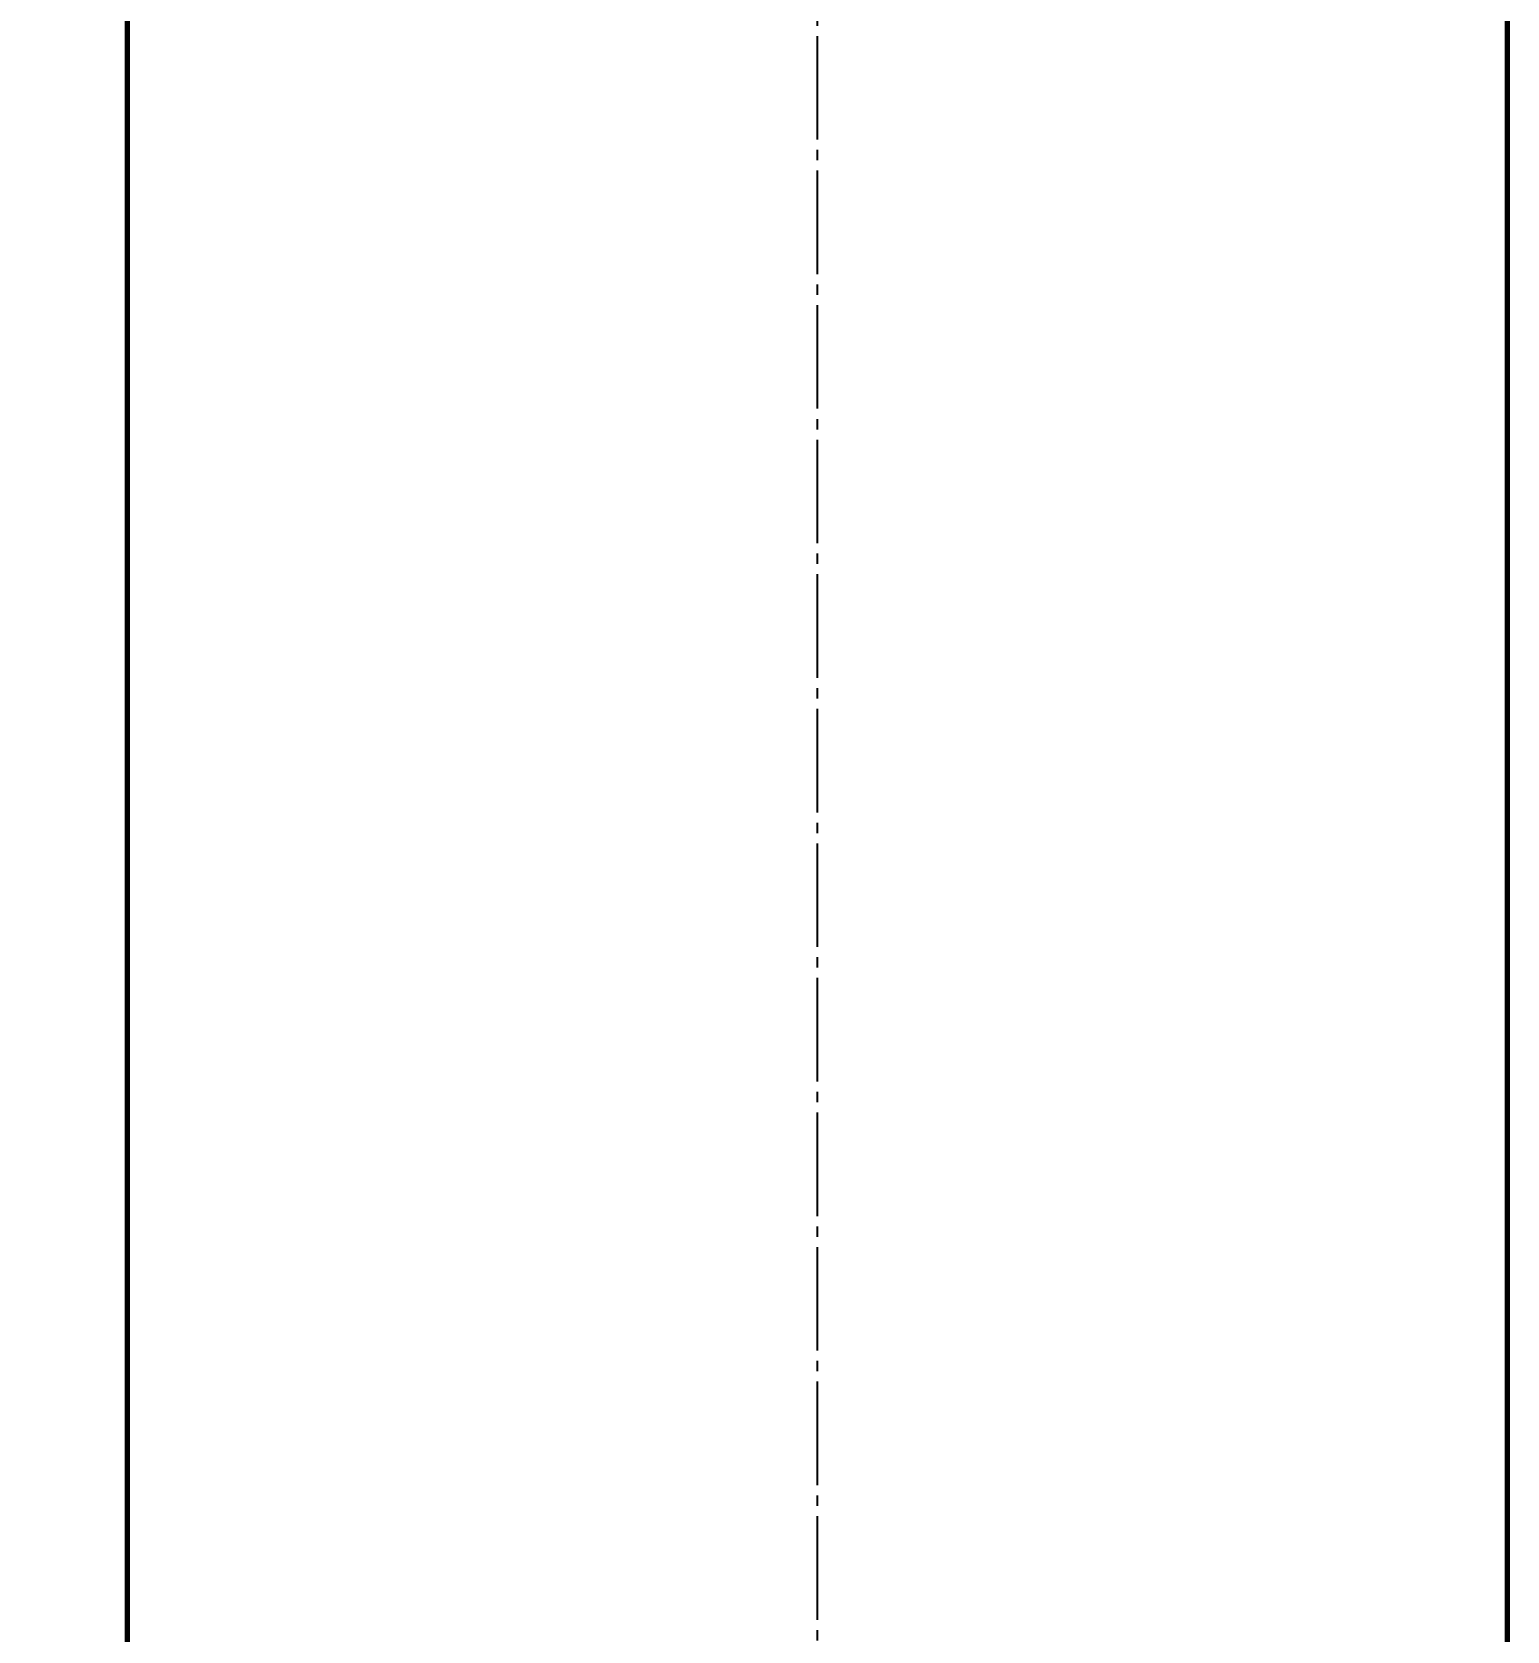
# Model space of a CAD drawing. Header units: millimetres. Extents: x -14850 to 14850, y -10500 to 10500.
# Drawn here: x -10915 to -10487.4, y -5554.4 to -5091 of the extents above; entities that cross this region are included whole.
import ezdxf

# ---------------------------------------------------------------- set-up
doc = ezdxf.new("R2010")
doc.units = ezdxf.units.MM
doc.linetypes.add('EB_DASHDOT', pattern=[39, 30, -3, 3, -3])
for name, color, linetype, lineweight in [('CAXA0', 7, 'Continuous', 70), ('CAXA1', 1, 'EB_DASHDOT', 25), ('CAXA4', 3, 'Continuous', 25)]:
    doc.layers.add(name, color=color, linetype=linetype, lineweight=lineweight)
doc.styles.add('标准', font='', dxfattribs={"width": 0.667})
doc.styles.get('标准').set_extended_font_data('NSimSun')
doc.dimstyles.new('标准', dxfattribs={"dimscale": 50, "dimtxt": 3.5, "dimasz": 3, "dimexe": 2, "dimexo": 0, "dimtad": 1, "dimdec": 1, "dimzin": 12, "dimdsep": 46, "dimtxsty": '标准', "dimcen": 0, "dimdle": 4, "dimaunit": 1, "dimazin": 2, "dimtfac": 1, "dimtdec": 3, "dimtmove": 0, "dimatfit": 3, "dimfxl": 0, "dimtolj": 1, "dimtzin": 0, "dimarcsym": 0})

# ---------------------------------------------------------------- blocks, each defined once
blk = doc.blocks.new('*D488')
at = {"layer": 'CAXA4', "linetype": 'Continuous', "lineweight": 25}
for points in [[(-11621.66, -4170.16), (-11640.41, -4320.16), (-11602.91, -4320.16)], [(-11621.66, -5970.16), (-11640.41, -5820.16), (-11602.91, -5820.16)]]:
    blk.add_hatch(color=0, dxfattribs=at).paths.add_polyline_path(points, flags=0)
at = {"layer": 'CAXA4', "color": 0, "linetype": 'Continuous', "lineweight": 25}
for p, q in [((-10887.38, -4170.16), (-11721.66, -4170.16)), ((-11621.66, -4170.16), (-11621.66, -5970.16)), ((-10887.38, -5970.16), (-11721.66, -5970.16))]:
    blk.add_line(p, q, dxfattribs=at)
at = {"layer": 'CAXA4', "color": 0, "linetype": 'Continuous', "lineweight": 25, "insert": (-11892.66, -5256.33), "char_height": 175, "attachment_point": 1, "rotation": 90, "style": '标准'}
blk.add_mtext('\\fNSimSun|b0|i0|p34;1800', dxfattribs=at)
blk = doc.blocks.new('*D910')
at = {"layer": 'CAXA4', "linetype": 'Continuous', "lineweight": 25}
for points in [[(-11217.49, -4450.16), (-11236.24, -4600.16), (-11198.74, -4600.16)], [(-11217.49, -5690.16), (-11236.24, -5540.16), (-11198.74, -5540.16)]]:
    blk.add_hatch(color=0, dxfattribs=at).paths.add_polyline_path(points, flags=0)
at = {"layer": 'CAXA4', "color": 0, "linetype": 'Continuous', "lineweight": 25}
for p, q in [((-10802.94, -4450.16), (-11317.49, -4450.16)), ((-11217.49, -4450.16), (-11217.49, -5690.16)), ((-10802.94, -5690.16), (-11317.49, -5690.16))]:
    blk.add_line(p, q, dxfattribs=at)
at = {"layer": 'CAXA4', "color": 0, "linetype": 'Continuous', "lineweight": 25, "insert": (-11488.49, -5256.33), "char_height": 175, "attachment_point": 1, "rotation": 90, "style": '标准'}
blk.add_mtext('\\fNSimSun|b0|i0|p34;1240', dxfattribs=at)

msp = doc.modelspace()

# ---------------------------------------------------------------- linework, layer by layer
at = {"layer": 'CAXA0', "linetype": 'Continuous', "lineweight": 70}
for p, q in [((-10487.38, -4045.16), (-10487.38, -6095.16)), ((-10887.38, -4170.16), (-10887.38, -5970.16))]:
    msp.add_line(p, q, dxfattribs=at)
at = {"layer": 'CAXA1', "linetype": 'EB_DASHDOT', "lineweight": 25}
msp.add_line((-10687.38, -4117.16), (-10687.38, -6023.16), dxfattribs=at)

# ---------------------------------------------------------------- dimensions: what is measured, and where the dimension line sits
at = {"layer": 'CAXA4'}
dim = msp.add_linear_dim(base=(-11621.66, -5070.16), p1=(-10887.38, -4170.16), p2=(-10887.38, -5970.16), angle=90, text='\\fNSimSun;1800', dimstyle='标准', dxfattribs=at)
dim.commit()
dim.dimension.update_dxf_attribs({"geometry": '*D488', "text_midpoint": (-11772.78, -5070.16)})
at = {"layer": 'CAXA4', "linetype": 'Continuous', "lineweight": 70}
dim = msp.add_linear_dim(base=(-11217.49, -5070.16), p1=(-10802.94, -4450.16), p2=(-10802.94, -5690.16), angle=90, text='\\fNSimSun;1240', dimstyle='标准', dxfattribs=at)
dim.commit()
dim.dimension.update_dxf_attribs({"geometry": '*D910', "text_midpoint": (-11368.62, -5070.16)})

doc.saveas('drawing.dxf')
